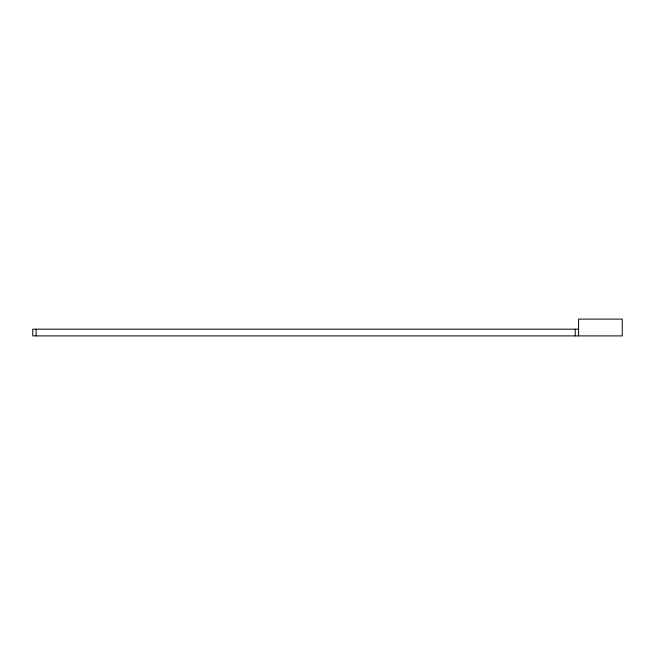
<?xml version="1.0" encoding="UTF-8"?>
<svg xmlns="http://www.w3.org/2000/svg" width="655" height="655" viewBox="0 0 655 655"><rect width="100%" height="100%" fill="white"/><g stroke="black" fill="none" stroke-linecap="round" stroke-linejoin="round"><path stroke-width="0.98" d="M578.57 329.178L32.766 329.178L32.75 335.9L622.25 335.9L622.25 319.1L578.586 319.1L578.586 335.9M575.221 329.178L575.221 335.9M36.107 329.178L36.107 335.9"/></g></svg>
